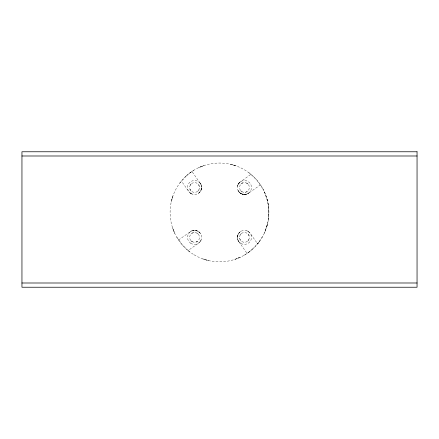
<?xml version="1.0" encoding="UTF-8"?>
<svg xmlns="http://www.w3.org/2000/svg" width="439" height="439" viewBox="0 0 439 439"><rect width="100%" height="100%" fill="white"/><g stroke="black" fill="none" stroke-linecap="round" stroke-linejoin="round"><path stroke-width="0.33" stroke-dasharray="2.19 1.65" d="M198.807 193.122L198.582 193.286C201.71 191.184 202.577 186.531 200.349 183.469L191.931 171.462L189.055 173.548M240.193 231.754L240.418 231.589C237.29 233.691 236.423 238.344 238.651 241.406L247.069 253.413M201.501 188.743L201.424 185.884M237.499 236.133L237.576 238.992M268.147 220.96L266.714 226.925L264.333 233.158L267.598 223.643L266.714 226.925M201.567 188.26L200.431 191.399L200.65 191.047L198.582 193.286M237.433 236.616L238.569 233.477L238.35 233.828L240.418 231.589M237.889 184.879L237.483 186.356C236.654 184.929 241.867 180.292 239.398 182.564L250.927 174.343L256.316 179.518L262.297 187.788M200.211 241.604L201.194 239.765M262.681 236.401L257.605 243.854L259.482 241.428M237.806 185.11L239.524 182.437L238.789 183.277M190.641 184.484L190.202 185.159L191.25 183.826M248.359 240.391L248.798 239.721L247.75 241.055M198.9 189.84L197.857 191.163M240.1 235.035L241.143 233.713M179.781 183.085L186.58 175.622M252.42 249.253L259.219 241.796M200.453 241.252L198.626 243.146L188.073 250.537L182.684 245.357L176.703 237.093M238.547 183.623L240.374 181.73M186.323 175.852L190.559 172.417M244.155 255.235L248.441 252.458L252.677 249.023M200.184 233.131L200.349 233.356C198.631 229.734 191.794 229.816 190.488 231.616M248.825 193.023L248.534 193.242L248.825 193.023C245.434 195.887 239.738 194.472 238.015 190.405C239.689 194.323 245.022 195.767 248.469 193.286L260.475 184.868M248.441 252.458L249.945 251.327M190.175 231.852L191.766 230.903M178.525 240.007L190.531 231.589M241.862 183.282L241.593 183.464L242.723 182.865L242.333 183.03M197.138 241.593L197.407 241.412L196.277 242.01L196.667 241.845M191.936 171.457L194.845 169.646M247.256 191.552L245.203 192.375L245.67 192.277M191.744 233.323L193.797 232.5L193.33 232.599M246.054 194.362L243.195 194.439M192.946 230.513L195.805 230.437M243.678 194.51L240.539 193.369L240.89 193.588A7.057 7.057 0 0 0 251.498 187.491A7.057 7.057 0 0 0 240.918 181.384A7.057 7.057 0 0 0 240.918 193.604L238.651 191.519L238.816 191.744M195.322 230.371L198.461 231.507L198.11 231.287L200.349 233.356M190.334 193.149L192.172 194.131M246.828 230.744L248.666 231.726M247.453 183.579L246.784 183.145L248.117 184.188M191.547 241.302L192.216 241.735L190.883 240.687M242.098 191.838L240.775 190.8M196.902 233.038L198.225 234.08M248.853 172.719L250.927 174.343M188.073 250.537L190.147 252.156M248.315 231.485L250.208 233.312L257.6 243.864M190.685 193.396L188.792 191.563L181.4 181.011M201.035 184.704L200.085 183.112L200.321 183.425M237.965 240.171L238.915 241.768L238.695 241.472M200.085 183.112L200.349 183.469M238.651 241.406L238.915 241.768M248.655 234.799L248.474 234.53L249.072 235.661L248.908 235.271M190.345 190.076L190.526 190.35L189.928 189.214L190.092 189.604M240.385 240.193L239.562 238.141L239.661 238.607M198.615 184.682L199.438 186.734L199.339 186.273M262.577 188.287C267.938 197.934 270.045 209.365 268.262 220.274L268.866 210.885L268.158 203.965M264.788 192.732L264.432 191.936L267.669 201.539L267.247 199.811L268.487 206.176M172.395 197.599L171.347 201.468L172.977 195.86L172.395 197.599M202.379 166.112L198.702 167.643L204.064 165.525L202.379 166.112M240.298 257.232L234.936 259.35L240.298 257.232M234.338 165.333L230.475 164.285L236.078 165.915L234.338 165.333M208.525 260.59L202.922 258.961L208.525 260.59M174.706 233.235L172.587 227.874L174.706 233.235M194.109 254.801A49.387 49.387 0 0 0 268.882 213.25A49.387 49.387 0 0 0 195.509 169.267A49.387 49.387 0 0 0 194.109 254.801M240.918 243.491A7.057 7.057 0 0 0 251.498 237.384A7.057 7.057 0 0 0 240.918 231.271A7.057 7.057 0 0 0 240.918 243.491M190.63 243.244A7.057 7.057 0 0 0 201.594 237.85A7.057 7.057 0 0 0 191.437 231.051A7.057 7.057 0 0 0 190.63 243.244M191.025 193.604A7.057 7.057 0 0 0 201.611 187.491A7.057 7.057 0 0 0 191.025 181.384A7.057 7.057 0 0 0 191.025 193.604M191.958 191.695A4.939 4.939 0 0 0 199.493 187.645A4.939 4.939 0 0 0 192.222 183.145A4.939 4.939 0 0 0 191.958 191.695M241.752 191.634A4.939 4.939 0 0 0 249.374 187.755A4.939 4.939 0 0 0 242.202 183.09A4.939 4.939 0 0 0 241.752 191.634M241.873 241.598A4.939 4.939 0 0 0 249.379 237.504A4.939 4.939 0 0 0 242.081 233.049A4.939 4.939 0 0 0 241.873 241.598M192.084 241.659A4.939 4.939 0 0 0 199.493 237.384A4.939 4.939 0 0 0 192.084 233.104A4.939 4.939 0 0 0 192.084 241.659"/><path stroke-width="0.66" d="M21.95 155.999L417.05 155.993M21.95 283.001L417.05 282.99M417.05 151.768L21.95 151.768L21.95 287.232L417.05 287.232L417.05 151.768"/></g></svg>
